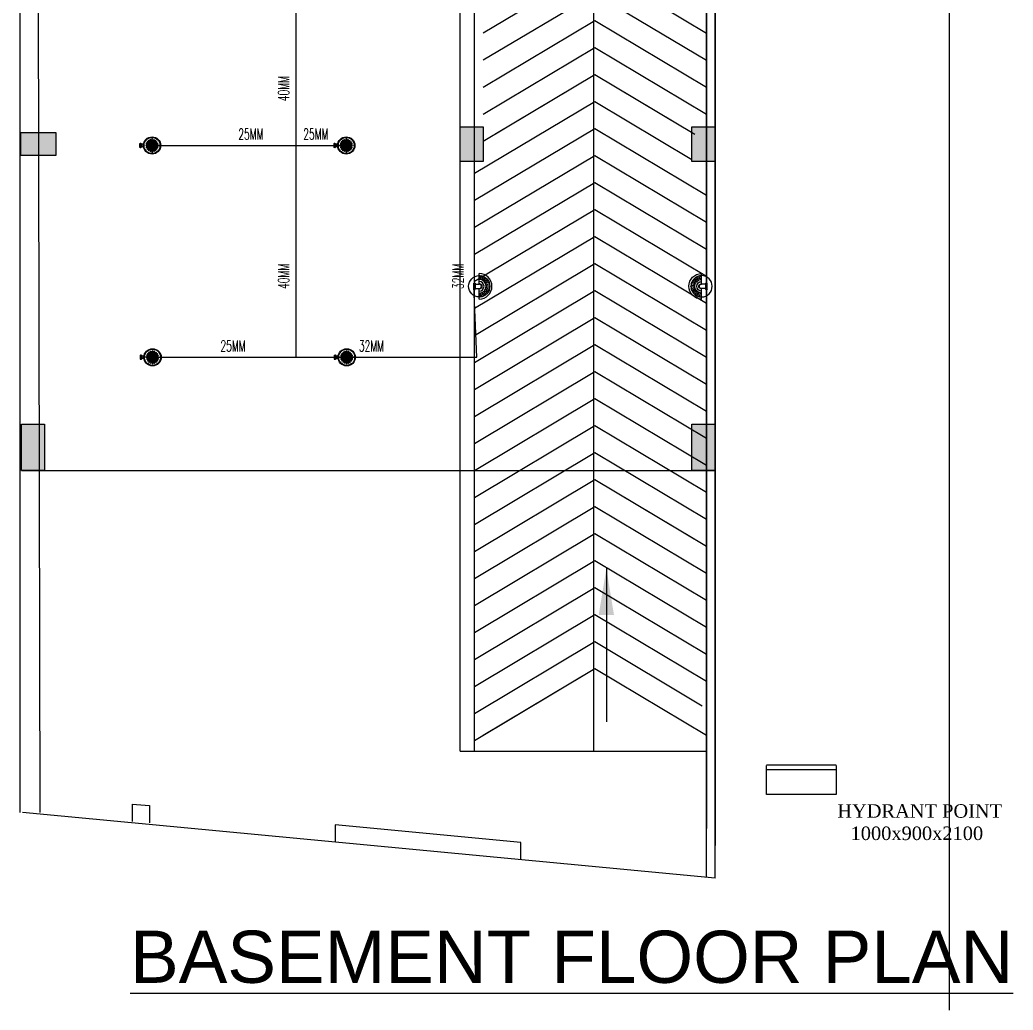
# Model space of a CAD drawing. Header units: inches. Extents: x 1162 to 4924, y 863 to 3182.
# Drawn here: x 1340 to 1854, y 863 to 1376 of the extents above; entities that cross this region are included whole.
import ezdxf

# ---------------------------------------------------------------- set-up
doc = ezdxf.new("R2010")
doc.units = ezdxf.units.IN
doc.header["$MEASUREMENT"] = 0
doc.linetypes.add('CENTER', pattern=[2, 1.25, -0.25, 0.25, -0.25])
for name, color, linetype in [('01-MF-Aparment-gr$0$SPRN-CLHD-TYP3', 160, 'Continuous'), ('6', 7, 'Continuous'), ('DIM', 5, 'Continuous'), ('FATTN', 241, 'Continuous'), ('FITTING-FF-VISION', 1, 'Continuous'), ('SPR-3', 2, 'Continuous')]:
    doc.layers.add(name, color=color, linetype=linetype)
doc.layers.add('FIRE PIPE 100 MM', color=10, linetype='Continuous', lineweight=30)
doc.styles.get("Standard").update_dxf_attribs({"font": 'arial.ttf'})
doc.styles.add('Style-Arial', font='times.ttf')
doc.styles.add('TXT2', font='romans.shx', dxfattribs={"width": 0.75, "height": 200})
doc.dimstyles.new('GURU', dxfattribs={"dimscale": 0, "dimtxt": 18, "dimasz": 2, "dimexe": 3.5, "dimexo": 1.5, "dimgap": 2, "dimtad": 0, "dimdec": 1, "dimzin": 0, "dimdsep": 46, "dimlunit": 4, "dimtxsty": 'Standard', "dimcen": 4, "dimdle": 3.5, "dimclrd": 256, "dimclre": 256, "dimadec": 0, "dimazin": 3, "dimtfac": 1, "dimtdec": 1, "dimtmove": 1, "dimatfit": 1, "dimfxl": 1, "dimtolj": 1, "dimtzin": 0, "dimarcsym": 0})

# ---------------------------------------------------------------- blocks, each defined once
blk = doc.blocks.new('WEWEQEWEE')
at = {"layer": 'FATTN', "color": 1}
for p, q in [((-232117, 57486, 0), (-232120, 57480, 0)), ((-232120, 57475, 0), (-232120, 57480, 0)), ((-232120, 57480, 0), (-232110, 57480, 0)), ((-232120, 57475, 0), (-232120, 57470, 0)), ((-232117, 57464, 0), (-232120, 57470, 0)), ((-232110, 57470, 0), (-232120, 57470, 0)), ((-232076, 57486, 0), (-232117, 57486, 0)), ((-232117, 57464, 0), (-232076, 57464, 0)), ((-232110, 57486, 0), (-232110, 57464, 0)), ((-232110, 57483, 0), (-232105, 57483, 0)), ((-232110, 57467, 0), (-232105, 57467, 0)), ((-232105, 57486, 0), (-232105, 57464, 0)), ((-232088, 57486, 0), (-232088, 57464, 0)), ((-232083, 57483, 0), (-232088, 57483, 0)), ((-232083, 57467, 0), (-232088, 57467, 0)), ((-232083, 57486, 0), (-232083, 57464, 0)), ((-232074, 57480, 0), (-232083, 57480, 0)), ((-232083, 57470, 0), (-232074, 57470, 0)), ((-232076, 57486, 0), (-232074, 57480, 0)), ((-232076, 57464, 0), (-232074, 57470, 0)), ((-232074, 57475, 0), (-232074, 57480, 0)), ((-232074, 57475, 0), (-232074, 57470, 0))]:
    blk.add_line(p, q, dxfattribs=at)
at = {"layer": 'FATTN', "color": 8, "linetype": 'CENTER'}
for p, q in [((-232111, 57480, 0), (-232111, 57480, 0)), ((-232111, 57470, 0), (-232111, 57480, 0)), ((-232111, 57470, 0), (-232111, 57470, 0)), ((-232110, 57478, 0), (-232110, 57472, 0)), ((-232105, 57477, 0), (-232088, 57477, 0)), ((-232105, 57477, 0), (-232088, 57477, 0)), ((-232105, 57473, 0), (-232088, 57473, 0)), ((-232105, 57473, 0), (-232088, 57473, 0)), ((-232093, 57473, 0), (-232093, 57477, 0)), ((-232093, 57475, 0), (-232092, 57477, 0)), ((-232092, 57473, 0), (-232091, 57477, 0)), ((-232091, 57473, 0), (-232090, 57477, 0)), ((-232090, 57473, 0), (-232089, 57477, 0)), ((-232089, 57473, 0), (-232088, 57475, 0)), ((-232080, 57479, 0), (-232083, 57479, 0)), ((-232083, 57478, 0), (-232083, 57477, 0)), ((-232083, 57477, 0), (-232083, 57473, 0)), ((-232080, 57477, 0), (-232083, 57477, 0)), ((-232080, 57473, 0), (-232083, 57473, 0)), ((-232083, 57473, 0), (-232083, 57472, 0)), ((-232083, 57471, 0), (-232080, 57471, 0)), ((-232080, 57472, 0), (-232080, 57478, 0)), ((-232080, 57473, 0), (-232079, 57477, 0)), ((-232080, 57477, 0), (-232076, 57477, 0)), ((-232080, 57477, 0), (-232075, 57477, 0)), ((-232080, 57473, 0), (-232075, 57473, 0)), ((-232080, 57473, 0), (-232076, 57473, 0)), ((-232079, 57473, 0), (-232078, 57477, 0)), ((-232077, 57473, 0), (-232077, 57477, 0)), ((-232076, 57477, 0), (-232076, 57473, 0)), ((-232075, 57477, 0), (-232076, 57477, 0)), ((-232076, 57473, 0), (-232076, 57475, 0)), ((-232076, 57473, 0), (-232075, 57473, 0)), ((-232075, 57473, 0), (-232075, 57477, 0))]:
    blk.add_line(p, q, dxfattribs=at)
for centre, radius, start, end in [((-232106, 57475, 0), 7.42, 141.555, 218.4448), ((-232110, 57478, 0), 0.192, 179.9999, 269.9999), ((-232110, 57472, 0), 0.192, 89.9999, 179.9999), ((-232105, 57477, 0), 0.942, 359.9999, 89.9999), ((-232105, 57473, 0), 0.942, 269.9999, 359.9999), ((-232088, 57477, 0), 0.942, 89.9999, 179.9999), ((-232088, 57473, 0), 0.942, 179.9999, 269.9999), ((-232082, 57478, 0), 1.37, 138.7698, 221.2301), ((-232075, 57475, 0), 7.71, 162.9384, 197.0615), ((-232082, 57472, 0), 1.37, 138.7698, 221.2301), ((-232081, 57478, 0), 1.37, 318.7698, 41.2301), ((-232087, 57475, 0), 7.71, 342.9384, 17.0615), ((-232081, 57472, 0), 1.37, 318.7698, 41.2301)]:
    blk.add_arc(centre, radius, start, end, dxfattribs=at)
blk = doc.blocks.new('rerrtrrttrrrte')
at = {"layer": 'FITTING-FF-VISION', "ltscale": 5}
h = blk.add_hatch(color=2, dxfattribs=at)
edge = h.paths.add_edge_path()
edge.add_line((-57394, 147360), (-57375, 147365))
edge.add_ellipse((-57444, 147348), major_axis=(-50.2, 50.2), ratio=1, start_angle=238.3066, end_angle=247.6934)
edge.add_line((-57379, 147376), (-57397, 147368))
edge.add_ellipse((-57444, 147348), major_axis=(-36.3, 36.3), ratio=1, start_angle=247.6934, end_angle=256.3066)
edge.add_line((-57400, 147375), (-57383, 147385))
edge.add_ellipse((-57444, 147348), major_axis=(-50.2, 50.2), ratio=1, start_angle=256.3066, end_angle=265.6934)
edge.add_line((-57390, 147395), (-57405, 147382))
edge.add_ellipse((-57444, 147348), major_axis=(-36.3, 36.3), ratio=1, start_angle=265.6934, end_angle=274.3066)
edge.add_line((-57411, 147387), (-57398, 147402))
edge.add_ellipse((-57444, 147348), major_axis=(50.2, 50.2), ratio=1, start_angle=4.3066, end_angle=13.6934)
edge.add_line((-57407, 147409), (-57417, 147392))
edge.add_ellipse((-57444, 147348), major_axis=(36.3, 36.3), ratio=1, start_angle=13.6934, end_angle=22.3066)
edge.add_line((-57424, 147396), (-57417, 147414))
edge.add_ellipse((-57444, 147348), major_axis=(-50.2, 50.2), ratio=1, start_angle=-67.6934, end_angle=-58.3066)
edge.add_line((-57428, 147417), (-57432, 147398))
edge.add_ellipse((-57444, 147348), major_axis=(36.3, 36.3), ratio=1, start_angle=31.6934, end_angle=40.3066)
edge.add_line((-57440, 147400), (-57438, 147419))
edge.add_ellipse((-57444, 147348), major_axis=(50.2, 50.2), ratio=1, start_angle=40.3066, end_angle=49.6934)
edge.add_line((-57450, 147419), (-57448, 147400))
edge.add_ellipse((-57444, 147348), major_axis=(-36.3, 36.3), ratio=1, start_angle=-40.3066, end_angle=-31.6934)
edge.add_line((-57456, 147398), (-57460, 147417))
edge.add_ellipse((-57444, 147348), major_axis=(50.2, 50.2), ratio=1, start_angle=58.3066, end_angle=67.6934)
edge.add_line((-57472, 147414), (-57464, 147396))
edge.add_ellipse((-57444, 147348), major_axis=(-36.3, 36.3), ratio=1, start_angle=-22.3066, end_angle=-13.6934)
edge.add_line((-57471, 147392), (-57481, 147409))
edge.add_ellipse((-57444, 147348), major_axis=(-50.2, 50.2), ratio=1, start_angle=-13.6934, end_angle=-4.3066)
edge.add_line((-57490, 147402), (-57478, 147387))
edge.add_ellipse((-57444, 147348), major_axis=(-36.3, 36.3), ratio=1, start_angle=-4.3066, end_angle=4.3066)
edge.add_line((-57483, 147382), (-57498, 147395))
edge.add_ellipse((-57444, 147348), major_axis=(-50.2, 50.2), ratio=1, start_angle=4.3066, end_angle=13.6934)
edge.add_line((-57505, 147385), (-57488, 147375))
edge.add_ellipse((-57444, 147348), major_axis=(-36.3, 36.3), ratio=1, start_angle=13.6934, end_angle=22.3066)
edge.add_line((-57491, 147368), (-57510, 147376))
edge.add_ellipse((-57444, 147348), major_axis=(-50.2, 50.2), ratio=1, start_angle=22.3066, end_angle=31.6934)
edge.add_line((-57513, 147365), (-57494, 147360))
edge.add_ellipse((-57444, 147348), major_axis=(36.3, 36.3), ratio=1, start_angle=121.6934, end_angle=130.3066)
edge.add_line((-57495, 147353), (-57515, 147354))
edge.add_ellipse((-57444, 147348), major_axis=(50.2, 50.2), ratio=1, start_angle=130.3066, end_angle=135)
edge.add_ellipse((-57444, 147348), major_axis=(50.2, 50.2), ratio=1, start_angle=135, end_angle=139.6934)
edge.add_line((-57515, 147343), (-57495, 147344))
edge.add_ellipse((-57444, 147348), major_axis=(-36.3, 36.3), ratio=1, start_angle=49.6934, end_angle=58.3066)
edge.add_line((-57494, 147337), (-57513, 147332))
edge.add_ellipse((-57444, 147348), major_axis=(50.2, 50.2), ratio=1, start_angle=148.3066, end_angle=157.6934)
edge.add_line((-57510, 147321), (-57491, 147329))
edge.add_ellipse((-57444, 147348), major_axis=(36.3, 36.3), ratio=1, start_angle=157.6934, end_angle=166.3066)
edge.add_line((-57488, 147322), (-57505, 147311))
edge.add_ellipse((-57444, 147348), major_axis=(50.2, 50.2), ratio=1, start_angle=166.3066, end_angle=175.6934)
edge.add_line((-57498, 147302), (-57483, 147315))
edge.add_ellipse((-57444, 147348), major_axis=(36.3, 36.3), ratio=1, start_angle=175.6934, end_angle=184.3066)
edge.add_line((-57478, 147309), (-57490, 147294))
edge.add_ellipse((-57444, 147348), major_axis=(50.2, 50.2), ratio=1, start_angle=184.3066, end_angle=193.6934)
edge.add_line((-57481, 147288), (-57471, 147305))
edge.add_ellipse((-57444, 147348), major_axis=(36.3, 36.3), ratio=1, start_angle=193.6934, end_angle=202.3066)
edge.add_line((-57464, 147301), (-57472, 147283))
edge.add_ellipse((-57444, 147348), major_axis=(-50.2, 50.2), ratio=1, start_angle=112.3066, end_angle=121.6934)
edge.add_line((-57460, 147279), (-57456, 147298))
edge.add_ellipse((-57444, 147348), major_axis=(36.3, 36.3), ratio=1, start_angle=211.6934, end_angle=220.3066)
edge.add_line((-57448, 147297), (-57450, 147278))
edge.add_ellipse((-57444, 147348), major_axis=(-50.2, 50.2), ratio=1, start_angle=130.3066, end_angle=139.6934)
edge.add_line((-57438, 147278), (-57440, 147297))
edge.add_ellipse((-57444, 147348), major_axis=(-36.3, 36.3), ratio=1, start_angle=139.6934, end_angle=148.3066)
edge.add_line((-57432, 147298), (-57428, 147279))
edge.add_ellipse((-57444, 147348), major_axis=(50.2, 50.2), ratio=1, start_angle=238.3066, end_angle=247.6934)
edge.add_line((-57417, 147283), (-57424, 147301))
edge.add_ellipse((-57444, 147348), major_axis=(36.3, 36.3), ratio=1, start_angle=247.6934, end_angle=256.3066)
edge.add_line((-57417, 147305), (-57407, 147288))
edge.add_ellipse((-57444, 147348), major_axis=(-50.2, 50.2), ratio=1, start_angle=166.3066, end_angle=175.6934)
edge.add_line((-57398, 147294), (-57411, 147309))
edge.add_ellipse((-57444, 147348), major_axis=(36.3, 36.3), ratio=1, start_angle=265.6934, end_angle=274.3066)
edge.add_line((-57405, 147315), (-57390, 147302))
edge.add_ellipse((-57444, 147348), major_axis=(50.2, 50.2), ratio=1, start_angle=274.3066, end_angle=283.6934)
edge.add_line((-57383, 147311), (-57400, 147322))
edge.add_ellipse((-57444, 147348), major_axis=(36.3, 36.3), ratio=1, start_angle=283.6934, end_angle=292.3066)
edge.add_line((-57397, 147329), (-57379, 147321))
edge.add_ellipse((-57444, 147348), major_axis=(50.2, 50.2), ratio=1, start_angle=292.3066, end_angle=301.6934)
edge.add_line((-57375, 147332), (-57394, 147337))
edge.add_ellipse((-57444, 147348), major_axis=(-36.3, 36.3), ratio=1, start_angle=211.6934, end_angle=220.3066)
edge.add_line((-57393, 147344), (-57373, 147343))
edge.add_ellipse((-57444, 147348), major_axis=(50.2, 50.2), ratio=1, start_angle=310.3066, end_angle=315.0016)
edge.add_ellipse((-57444, 147348), major_axis=(-50.2, 50.2), ratio=1, start_angle=225.0016, end_angle=229.6934)
edge.add_line((-57373, 147354), (-57393, 147353))
edge.add_ellipse((-57444, 147348), major_axis=(-36.3, 36.3), ratio=1, start_angle=229.6934, end_angle=238.3066)
at = {"layer": 'FITTING-FF-VISION', "color": 2}
for p, q in [((-57483, 147382), (-57498, 147395)), ((-57478, 147387), (-57490, 147402)), ((-57471, 147392), (-57481, 147409)), ((-57464, 147396), (-57472, 147414)), ((-57456, 147398), (-57460, 147417)), ((-57448, 147400), (-57450, 147419)), ((-57440, 147400), (-57438, 147419)), ((-57432, 147398), (-57428, 147417)), ((-57424, 147396), (-57417, 147414)), ((-57417, 147392), (-57407, 147409)), ((-57411, 147387), (-57398, 147402)), ((-57405, 147382), (-57390, 147395)), ((-57495, 147353), (-57515, 147354)), ((-57495, 147344), (-57515, 147343)), ((-57494, 147360), (-57513, 147365)), ((-57494, 147337), (-57513, 147332)), ((-57491, 147368), (-57510, 147376)), ((-57491, 147329), (-57510, 147321)), ((-57488, 147375), (-57505, 147385)), ((-57488, 147322), (-57505, 147311)), ((-57483, 147315), (-57498, 147302)), ((-57478, 147309), (-57490, 147294)), ((-57471, 147305), (-57481, 147288)), ((-57464, 147301), (-57472, 147283)), ((-57456, 147298), (-57460, 147279)), ((-57448, 147297), (-57450, 147278)), ((-57440, 147297), (-57438, 147278)), ((-57432, 147298), (-57428, 147279)), ((-57424, 147301), (-57417, 147283)), ((-57417, 147305), (-57407, 147288)), ((-57411, 147309), (-57398, 147294)), ((-57405, 147315), (-57390, 147302)), ((-57400, 147375), (-57383, 147385)), ((-57400, 147322), (-57383, 147311)), ((-57397, 147368), (-57379, 147376)), ((-57397, 147329), (-57379, 147321)), ((-57394, 147360), (-57375, 147365)), ((-57394, 147337), (-57375, 147332)), ((-57393, 147353), (-57373, 147354)), ((-57393, 147344), (-57373, 147343))]:
    blk.add_line(p, q, dxfattribs=at)
for radius, start, end in [(71, 139.3066, 148.6934), (71, 121.3066, 130.6934), (71, 103.3066, 112.6934), (51.3, 112.6934, 121.3066), (51.3, 112.6934, 121.3066), (51.3, 94.6934, 103.3066), (51.3, 94.6934, 103.3066), (71, 85.3066, 94.6934), (51.3, 76.6934, 85.3066), (51.3, 76.6934, 85.3066), (71, 67.3066, 76.6934), (51.3, 58.6934, 67.3066), (51.3, 58.6934, 67.3066), (71, 49.3066, 58.6934), (71, 31.3066, 40.6934), (71, 175.3066, 180), (71, 180, 184.6934), (71, 157.3066, 166.6934), (71, 193.3066, 202.6934), (71, 211.3066, 220.6934), (51.3, 166.6934, 175.3066), (51.3, 166.6934, 175.3066), (51.3, 184.6934, 193.3066), (51.3, 184.6934, 193.3066), (51.3, 148.6934, 157.3066), (51.3, 148.6934, 157.3066), (51.3, 202.6934, 211.3066), (51.3, 202.6934, 211.3066), (71, 229.3066, 238.6934), (51.3, 130.6934, 139.3066), (51.3, 130.6934, 139.3066), (51.3, 220.6934, 229.3066), (51.3, 220.6934, 229.3066), (71, 247.3066, 256.6934), (51.3, 238.6934, 247.3066), (51.3, 238.6934, 247.3066), (51.3, 256.6934, 265.3066), (51.3, 256.6934, 265.3066), (71, 265.3066, 274.6934), (51.3, 274.6934, 283.3066), (51.3, 274.6934, 283.3066), (71, 283.3066, 292.6934), (51.3, 292.6934, 301.3066), (51.3, 292.6934, 301.3066), (51.3, 40.6934, 49.3066), (51.3, 40.6934, 49.3066), (51.3, 310.6934, 319.3066), (51.3, 310.6934, 319.3066), (71, 301.3066, 310.6934), (51.3, 22.6934, 31.3066), (51.3, 22.6934, 31.3066), (51.3, 328.6934, 337.3066), (51.3, 328.6934, 337.3066), (51.3, 4.6934, 13.3066), (51.3, 4.6934, 13.3066), (51.3, 346.6934, 355.3066), (51.3, 346.6934, 355.3066), (71, 319.3066, 328.6934), (71, 13.3066, 22.6934), (71, 337.3066, 346.6934), (71, 0, 4.6934), (71, 355.3066, 0)]:
    blk.add_arc((-57444, 147348), radius, start, end, dxfattribs=at)
at = {"layer": 'SPR-3', "color": 8, "linetype": 'CENTER'}
for p, q in [((-57444, 147450), (-57444, 147247)), ((-57343, 147348), (-57590, 147348))]:
    blk.add_line(p, q, dxfattribs=at)
at = {"layer": 'SPR-3', "color": 1}
for p, q in [((-57544, 147363), (-57568, 147363)), ((-57544, 147333), (-57568, 147333))]:
    blk.add_line(p, q, dxfattribs=at)
for radius in [101, 94.3]:
    blk.add_circle((-57444, 147348), radius, dxfattribs=at)
blk.add_arc((-57455, 147348), 90.5, 170.4585, 189.536, dxfattribs=at)
at = {"layer": 'DIM', "color": 3, "rotation": 270}
blk.add_blockref('WEWEQEWEE', (-115054, -84748, 0), dxfattribs=at)
blk = doc.blocks.new('01-MF-Aparment-gr$0$SPTYPE3')
at = {"layer": 'FITTING-FF-VISION', "color": 5}
for p, q in [((1.25, 0.24), (1.25, 1.32)), ((1.25, -1.32), (1.25, -0.24))]:
    blk.add_line(p, q, dxfattribs=at)
at = {"layer": 'FITTING-FF-VISION', "color": 2}
for p, q in [((1.31, 0.79), (1.34, 1.09)), ((1.43, 0.77), (1.5, 1.07)), ((0.83, 0.23), (1.29, 0.23)), ((1.56, 0.73), (1.67, 1.01)), ((1.66, 0.68), (1.82, 0.94)), ((1.77, 0.6), (1.96, 0.83)), ((1.85, 0.52), (2.08, 0.71)), ((1.93, 0.41), (2.19, 0.57)), ((1.98, 0.31), (2.26, 0.42)), ((2.02, 0.18), (2.32, 0.25)), ((2.04, 0.06), (2.34, 0.09)), ((0.83, -0.23), (1.29, -0.23)), ((1.31, -0.79), (1.34, -1.09)), ((1.43, -0.77), (1.5, -1.07)), ((1.56, -0.73), (1.67, -1.01)), ((1.66, -0.68), (1.82, -0.94)), ((1.77, -0.6), (1.96, -0.83)), ((1.85, -0.52), (2.08, -0.71)), ((1.93, -0.41), (2.19, -0.57)), ((1.98, -0.31), (2.26, -0.42)), ((2.02, -0.18), (2.32, -0.25)), ((2.04, -0.06), (2.34, -0.09))]:
    blk.add_line(p, q, dxfattribs=at)
blk.add_lwpolyline([(0.8, -0.34), (0.71, -0.34, -0.414214), (0.68, -0.31), (0.68, 0.31, -0.414214), (0.71, 0.34), (0.8, 0.34, -0.414214), (0.83, 0.31), (0.83, -0.31, -0.414214)], format="xyb", close=True, dxfattribs=at)
for centre, radius, start, end in [((1.25, 0), 1.1, 270, 270), ((1.25, 0), 1.1, 85.3066, 90), ((1.25, 0), 1.1, 67.3066, 76.6934), ((1.31, 0), 0.242, 248.7051, 111.2949), ((1.25, 0), 0.711, 270, 90), ((1.25, 0), 0.499, 270, 90), ((1.25, 0), 0.229, 281.2259, 78.7741), ((1.25, 0), 0.792, 76.6934, 85.3066), ((1.25, 0), 0.792, 76.6934, 85.3066), ((1.25, 0), 0.792, 58.6934, 67.3066), ((1.25, 0), 0.792, 58.6934, 67.3066), ((1.25, 0), 0.792, 40.6934, 49.3066), ((1.25, 0), 0.792, 40.6934, 49.3066), ((1.25, 0), 1.1, 49.3066, 58.6934), ((1.25, 0), 0.792, 22.6934, 31.3066), ((1.25, 0), 0.792, 22.6934, 31.3066), ((1.25, 0), 0.792, 4.6934, 13.3066), ((1.25, 0), 0.792, 4.6934, 13.3066), ((1.25, 0), 1.1, 31.3066, 40.6934), ((1.25, 0), 1.1, 13.3066, 22.6934), ((1.25, 0), 1.1, 355.3066, 4.6934), ((1.25, 0), 0.792, 274.6934, 283.3066), ((1.25, 0), 0.792, 274.6934, 283.3066), ((1.25, 0), 1.1, 283.3066, 292.6934), ((1.25, 0), 0.792, 292.6934, 301.3066), ((1.25, 0), 0.792, 292.6934, 301.3066), ((1.25, 0), 0.792, 310.6934, 319.3066), ((1.25, 0), 0.792, 310.6934, 319.3066), ((1.25, 0), 1.1, 301.3066, 310.6934), ((1.25, 0), 0.792, 328.6934, 337.3066), ((1.25, 0), 0.792, 328.6934, 337.3066), ((1.25, 0), 0.792, 346.6934, 355.3066), ((1.25, 0), 0.792, 346.6934, 355.3066), ((1.25, 0), 1.1, 319.3066, 328.6934), ((1.25, 0), 1.1, 337.3066, 346.6934), ((1.25, 0), 1.1, 270, 274.6934)]:
    blk.add_arc(centre, radius, start, end, dxfattribs=at)
at = {"layer": 'FITTING-FF-VISION', "color": 170}
blk.add_arc((1.25, 0), 1.32, 270, 90, dxfattribs=at)

msp = doc.modelspace()

# ---------------------------------------------------------------- hatches: boundary and pattern name
at = {"lineweight": -2, "ltscale": 0.5}
h = msp.add_hatch(color=6, dxfattribs=at)
h.dxf.hatch_style = 1
h.paths.add_polyline_path([(1340.87, 1317.71), (1358.87, 1317.71), (1358.87, 1305.71), (1340.87, 1305.71)])
h = msp.add_hatch(color=6, dxfattribs=at)
h.dxf.hatch_style = 1
h.paths.add_polyline_path([(1580.15, 1320.71), (1580.15, 1302.71), (1568.15, 1302.71), (1568.15, 1320.71)])
h = msp.add_hatch(color=6, dxfattribs=at)
h.dxf.hatch_style = 1
h.paths.add_polyline_path([(1700.15, 1320.71), (1700.15, 1302.71), (1688.15, 1302.71), (1688.15, 1320.71)])
h = msp.add_hatch(color=6, dxfattribs=at)
h.dxf.hatch_style = 1
h.paths.add_polyline_path([(1353.17, 1166.7), (1341.17, 1166.7), (1341.17, 1142.7), (1353.17, 1142.7)])
h = msp.add_hatch(color=6, dxfattribs=at)
h.dxf.hatch_style = 1
h.paths.add_polyline_path([(1700.15, 1166.7), (1688.15, 1166.7), (1688.15, 1142.7), (1700.15, 1142.7)])

# ---------------------------------------------------------------- linework, layer by layer
for p, q in [((1700.15, 931.71, 0), (1700.15, 3127.71, 0)), ((1700.15, 2409.71, 0), (1700.15, 948.71, 0)), ((1695.65, 1129.07, 0), (1695.65, 1823.21, 0)), ((1695.65, 932.14, 0), (1695.65, 1812.71, 0)), ((1568.15, 997.56, 0), (1568.15, 1612.71, 0)), ((1349.34, 1602.73, 0), (1350.73, 965.77, 0)), ((1340.34, 1597.71, 0), (1340.34, 965.82, 0)), ((1575.65, 997.56, 0), (1575.65, 1497.71, 0)), ((1341.16, 1142.69, 0), (1700.14, 1142.69, 0)), ((1568.15, 997.56, 0), (1695.65, 997.56, 0)), ((1398.48, 970.13, 0), (1398.49, 961.1, 0)), ((1398.48, 970.13, 0), (1407.48, 969.41, 0)), ((1407.48, 969.41, 0), (1407.49, 960.38, 0)), ((1700.15, 931.71, 0), (1341.73, 965.69, 0)), ((1599.67, 950.28, 0), (1503.5, 959.39, 0)), ((1503.5, 959.39, 0), (1503.51, 950.35, 0)), ((1599.67, 941.24, 0), (1599.67, 950.28, 0))]:
    msp.add_line(p, q, dxfattribs=at)
at = {"color": 5, "lineweight": -2, "ltscale": 0.5, "elevation": 0}
msp.add_lwpolyline([(1637.18, 1734.21), (1637.18, 997.56)], dxfattribs=at)
at = {"lineweight": -2, "ltscale": 0.5, "elevation": 0}
for points in [[(1580.17, 1369.2), (1637.9, 1403.7), (1695.65, 1369.18)], [(1580.17, 1355.22), (1637.9, 1389.72), (1695.65, 1355.2)], [(1580.17, 1341.24), (1637.9, 1375.74), (1695.65, 1341.22)], [(1580.17, 1327.26), (1637.9, 1361.76), (1695.65, 1327.24)], [(1580.17, 1313.28), (1637.9, 1347.78), (1689.65, 1316.85)], [(1586.15, 1316.85), (1637.9, 1347.78), (1683.31, 1320.63)], [(1575.65, 1296.59), (1637.9, 1333.8), (1688.15, 1303.76)], [(1575.65, 1282.61), (1637.9, 1319.82), (1695.65, 1285.3)], [(1575.65, 1268.63), (1637.9, 1305.84), (1695.65, 1271.32)], [(1575.65, 1254.65), (1637.9, 1291.86), (1695.65, 1257.34)], [(1575.65, 1240.67), (1637.9, 1277.88), (1695.65, 1243.36)], [(1575.65, 1226.69), (1637.9, 1263.9), (1695.65, 1229.38)], [(1575.65, 1212.71), (1637.9, 1249.92), (1695.65, 1215.4)], [(1575.65, 1198.73), (1637.9, 1235.94), (1695.65, 1201.42)], [(1575.65, 1184.75), (1637.9, 1221.96), (1695.65, 1187.44)], [(1575.65, 1170.77), (1637.9, 1207.98), (1695.65, 1173.46)], [(1575.65, 1156.79), (1637.9, 1194), (1695.65, 1159.48)], [(1575.65, 1156.79), (1637.9, 1194), (1695.65, 1159.48)], [(1575.65, 1142.81), (1637.9, 1180.02), (1695.65, 1145.5)], [(1575.65, 1128.83), (1637.9, 1166.04), (1695.65, 1131.52)], [(1575.65, 1114.85), (1637.9, 1152.06), (1695.65, 1117.54)], [(1575.65, 1100.87), (1637.9, 1138.08), (1689.65, 1107.15)], [(1575.65, 1100.87), (1637.9, 1138.08), (1695.65, 1103.56)], [(1575.65, 1086.89), (1637.9, 1124.1), (1695.65, 1089.58)], [(1575.65, 1072.91), (1637.9, 1110.12), (1695.65, 1075.6)], [(1575.65, 1058.93), (1637.9, 1096.14), (1695.65, 1061.62)], [(1575.65, 1058.93), (1637.9, 1096.14), (1695.65, 1061.62)], [(1575.65, 1044.95), (1637.9, 1082.16), (1695.65, 1047.64)], [(1575.65, 1044.95), (1637.9, 1082.16), (1695.65, 1047.64)], [(1575.65, 1044.95), (1637.9, 1082.16), (1695.65, 1047.64)], [(1575.65, 1030.97), (1637.9, 1068.18), (1695.65, 1033.66)], [(1575.65, 1030.97), (1637.9, 1068.18), (1695.65, 1033.66)], [(1575.65, 1016.99), (1637.9, 1054.2), (1693.48, 1020.98)], [(1575.65, 1016.99), (1637.9, 1054.2), (1693.48, 1020.98)], [(1575.65, 1003.01), (1637.9, 1040.22), (1695.65, 1005.7)], [(1580.17, 1005.72), (1637.9, 1040.22), (1695.65, 1005.7)]]:
    msp.add_lwpolyline(points, dxfattribs=at)
at = {"color": 6, "lineweight": -2, "ltscale": 0.5, "elevation": 0}
for points in [[(1340.87, 1317.71), (1358.87, 1317.71), (1358.87, 1305.71), (1340.87, 1305.71)], [(1580.15, 1320.71), (1580.15, 1302.71), (1568.15, 1302.71), (1568.15, 1320.71)], [(1700.15, 1320.71), (1700.15, 1302.71), (1688.15, 1302.71), (1688.15, 1320.71)], [(1341.17, 1166.7), (1353.17, 1166.7), (1353.17, 1142.7), (1341.17, 1142.7)], [(1688.15, 1166.7), (1700.15, 1166.7), (1700.15, 1142.7), (1688.15, 1142.7)]]:
    msp.add_lwpolyline(points, close=True, dxfattribs=at)
at = {"layer": '6', "color": 6, "lineweight": -2, "ltscale": 0.5}
msp.add_line((1821.3, 3181.71), (1821.3, 863.46), dxfattribs=at)
at = {"layer": 'DIM', "ltscale": 0.3}
for p, q in [((1762.83, 990.17), (1726.83, 990.17)), ((1762.83, 987.84), (1726.83, 987.84))]:
    msp.add_line(p, q, dxfattribs=at)
at = {"layer": 'DIM', "color": 242, "ltscale": 0.3, "true_color": 0xcd2027}
for p, q in [((1726.83, 975.04), (1726.83, 990.08)), ((1762.83, 990.08), (1762.83, 975.04)), ((1762.83, 975.04), (1726.83, 975.04))]:
    msp.add_line(p, q, dxfattribs=at)
at = {"layer": 'FIRE PIPE 100 MM', "ltscale": 0.5}
for p, q in [((1483.11, 2238.22, 0), (1483.11, 1201.36, 0)), ((1695.65, 1816.44, 0), (1695.65, 957.52, 0)), ((1408.77, 1310.98, 0), (1509.25, 1310.98, 0)), ((1576.88, 1201.36, 0), (1575.27, 1238.1, 0)), ((1409.01, 1201.36, 0), (1576.88, 1201.36, 0)), ((1409.01, 1201.36, 0), (1576.88, 1201.36, 0))]:
    msp.add_line(p, q, dxfattribs=at)

# ---------------------------------------------------------------- block references
at = {"layer": '01-MF-Aparment-gr$0$SPRN-CLHD-TYP3', "yscale": 4.9965422081055, "zscale": 4.99654216045476}
for p, xscale, rotation in [((1571.85, 1238.1, 0), 4.99654216045476, 2.731408313e-07), ((1699.44, 1238.1, 0), -4.99654216045476, 359.9999997268592)]:
    msp.add_blockref('01-MF-Aparment-gr$0$SPTYPE3', p, dxfattribs=dict(at, xscale=xscale, rotation=rotation))
at = {"layer": 'DIM', "color": 3, "xscale": 0.0442292488591647, "yscale": 0.0442292488591647, "zscale": 0.0442292488591647}
for p in [(3949.48, -5206.12, 0), (4049.97, -5206.12, 0), (3949.72, -5315.75, 0), (4050.21, -5315.75, 0)]:
    msp.add_blockref('rerrtrrttrrrte', p, dxfattribs=at)

# ---------------------------------------------------------------- texts
at = {"color": 7, "lineweight": -2, "insert": (1397.39, 904.59, 0), "char_height": 27.0113, "width": 550.1424, "attachment_point": 1}
msp.add_mtext('{\\LBASEMENT FLOOR PLAN}', dxfattribs=at)
at = {"layer": 'DIM', "color": 240, "ltscale": 0.3, "true_color": 0xed1f24, "style": 'Style-Arial'}
for s, p in [('HYDRANT POINT', (1763.44, 963.05)), ('1000x900x2100', (1770.32, 951.49))]:
    msp.add_text(s, height=6.988, dxfattribs=at).set_placement(p)
at = {"layer": 'FIRE PIPE 100 MM', "ltscale": 0.5, "extrusion": (-0.001905, 3.7101e-14, 0.999998), "style": 'TXT2', "width": 0.6}
for s, p in [('40MM', (1479.74, 1333.89, -2.82)), ('40MM', (1479.74, 1236.72, -2.82)), ('32MM', (1569.99, 1236.72, -2.99))]:
    msp.add_text(s, height=5.749, rotation=89.9995, dxfattribs=at).set_placement(p)
at = {"layer": 'FIRE PIPE 100 MM', "ltscale": 0.5, "extrusion": (3.71014e-14, 0.001905, 0.999998), "style": 'TXT2', "width": 0.6}
for s, p in [('25MM', (1453.4, 1313.99, 2.5)), ('25MM', (1487.02, 1313.99, 2.5)), ('25MM', (1444.16, 1204.36, 2.29)), ('32MM', (1515.8, 1204.36, 2.29))]:
    msp.add_text(s, height=5.749, rotation=359.9995, dxfattribs=at).set_placement(p)

# ---------------------------------------------------------------- leaders
at = {"color": 7, "lineweight": -2, "ltscale": 0.5}
msp.add_leader([(1643.9, 1092.05, 0), (1643.9, 1012.71, 0)], dimstyle='GURU', override={"dimscale": 1, "dimasz": 24, "dimgap": 2, "dimtad": 0, "dimfxl": 0.18}, dxfattribs=at)

doc.saveas('drawing.dxf')
